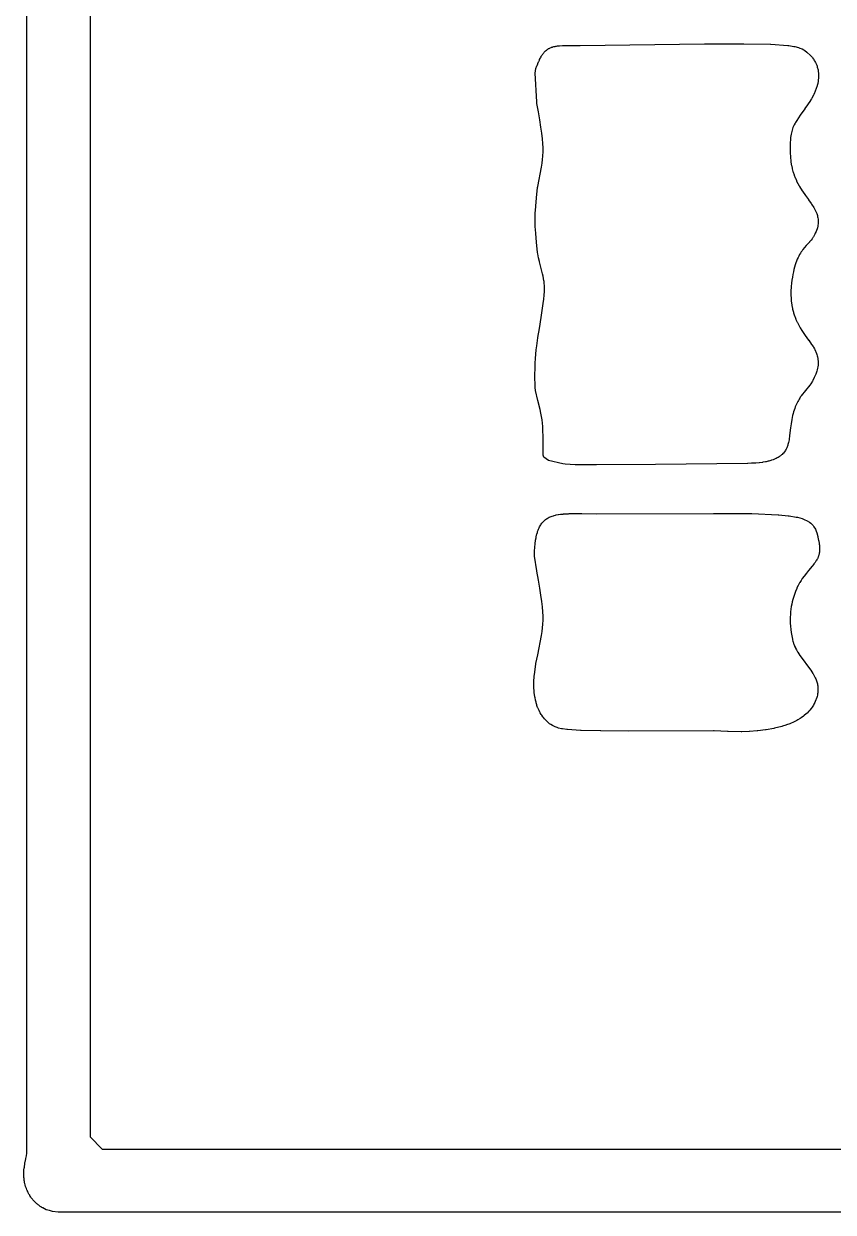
# Model space of a CAD drawing. Header units: millimetres. Extents: x 73.6 to 173.5, y -158 to -94.8.
# Drawn here: x 144.472 to 146.829, y -141.134 to -137.674 of the extents above; entities that cross this region are included whole.
import ezdxf

# ---------------------------------------------------------------- set-up
doc = ezdxf.new("R2010")
doc.units = ezdxf.units.MM
doc.layers.add('F.Mask', color=201, linetype='CONTINUOUS', true_color=0xd864ff)

msp = doc.modelspace()

# ---------------------------------------------------------------- linework, layer by layer
at = {"layer": 'F.Mask', "linetype": 'CONTINUOUS'}
for p, q in [((144.481225, -140.962621), (144.481225, -135.522169)), ((144.665231, -135.522169), (144.665231, -140.915271)), ((145.998186, -137.748174), (146.00054, -137.746727)), ((146.00054, -137.746727), (146.001588, -137.746138)), ((146.001588, -137.746138), (146.004064, -137.744874)), ((146.004064, -137.744874), (146.005239, -137.744332)), ((146.005239, -137.744332), (146.007704, -137.743305)), ((146.007704, -137.743305), (146.009157, -137.742764)), ((146.009157, -137.742764), (146.011337, -137.742032)), ((146.011337, -137.742032), (146.013105, -137.7415)), ((146.013105, -137.7415), (146.015239, -137.740933)), ((146.015239, -137.740933), (146.017419, -137.740426)), ((146.017419, -137.740426), (146.019135, -137.740073)), ((146.019135, -137.740073), (146.021812, -137.739594)), ((146.021812, -137.739594), (146.02323, -137.739371)), ((146.02323, -137.739371), (146.026349, -137.738947)), ((146.026349, -137.738947), (146.027591, -137.738802)), ((146.027591, -137.738802), (146.030861, -137.738481)), ((146.030861, -137.738481), (146.032379, -137.738364)), ((146.032379, -137.738364), (146.040862, -137.737898)), ((146.040862, -137.737898), (146.042064, -137.737853)), ((146.042064, -137.737853), (146.052122, -137.737658)), ((146.052122, -137.737658), (146.052578, -137.737653)), ((146.052578, -137.737653), (146.064289, -137.73762)), ((146.064289, -137.73762), (146.0921, -137.737527)), ((146.0921, -137.737527), (146.45452, -137.733051)), ((146.45452, -137.733051), (146.454521, -137.733052)), ((146.454521, -137.733052), (146.45492, -137.733048)), ((146.45492, -137.733048), (146.568089, -137.73263)), ((146.568089, -137.73263), (146.568693, -137.732635)), ((146.568693, -137.732635), (146.646119, -137.733993)), ((146.646119, -137.733993), (146.647927, -137.734073)), ((146.647927, -137.734073), (146.696742, -137.737536)), ((146.696742, -137.737536), (146.699774, -137.737884)), ((146.699774, -137.737884), (146.714487, -137.740223)), ((146.714487, -137.740223), (146.717837, -137.740925)), ((146.717837, -137.740925), (146.727814, -137.743533)), ((146.727814, -137.743533), (146.732396, -137.745075)), ((146.732396, -137.745075), (146.738444, -137.747586)), ((145.971555, -137.784112), (145.973501, -137.77984)), ((145.973501, -137.77984), (145.974048, -137.778697)), ((145.974048, -137.778697), (145.975913, -137.774974)), ((145.975913, -137.774974), (145.976583, -137.773703)), ((145.976583, -137.773703), (145.978316, -137.770567)), ((145.978316, -137.770567), (145.979202, -137.769055)), ((145.979202, -137.769055), (145.980867, -137.766372)), ((145.980867, -137.766372), (145.981865, -137.764853)), ((145.981865, -137.764853), (145.983364, -137.7627)), ((145.983364, -137.7627), (145.984744, -137.760852)), ((145.984744, -137.760852), (145.986088, -137.759172)), ((145.986088, -137.759172), (145.987602, -137.757404)), ((145.987602, -137.757404), (145.98888, -137.75601)), ((145.98888, -137.75601), (145.990659, -137.754207)), ((145.990659, -137.754207), (145.991735, -137.753193)), ((145.991735, -137.753193), (145.993887, -137.751323)), ((145.993887, -137.751323), (145.994822, -137.750576)), ((145.994822, -137.750576), (145.99721, -137.748827)), ((145.99721, -137.748827), (145.998186, -137.748174)), ((146.738444, -137.747586), (146.743623, -137.750262)), ((146.743623, -137.750262), (146.747033, -137.752402)), ((146.747033, -137.752402), (146.752612, -137.756746)), ((146.752612, -137.756746), (146.762799, -137.766487)), ((146.762799, -137.766487), (146.765245, -137.769075)), ((146.765245, -137.769075), (146.767578, -137.771809)), ((146.767578, -137.771809), (146.769188, -137.773838)), ((146.769188, -137.773838), (146.77145, -137.776912)), ((146.77145, -137.776912), (146.772832, -137.778934)), ((146.772832, -137.778934), (146.774798, -137.782042)), ((145.961691, -137.818045), (145.963614, -137.804797)), ((145.963614, -137.804797), (145.966308, -137.797138)), ((145.966308, -137.797138), (145.96671, -137.796051)), ((145.96671, -137.796051), (145.968767, -137.790771)), ((145.968767, -137.790771), (145.969093, -137.789963)), ((145.969093, -137.789963), (145.971105, -137.785145)), ((145.971105, -137.785145), (145.971555, -137.784112)), ((146.774798, -137.782042), (146.776052, -137.784192)), ((146.776052, -137.784192), (146.777678, -137.787226)), ((146.777678, -137.787226), (146.778794, -137.789503)), ((146.778794, -137.789503), (146.780146, -137.792533)), ((146.780146, -137.792533), (146.781048, -137.79476)), ((146.781048, -137.79476), (146.782146, -137.797775)), ((146.782146, -137.797775), (146.782928, -137.800189)), ((146.782928, -137.800189), (146.783789, -137.803214)), ((146.783789, -137.803214), (146.784319, -137.805326)), ((146.784319, -137.805326), (146.785, -137.808452)), ((146.785, -137.808452), (146.785422, -137.810758)), ((146.785422, -137.810758), (146.785874, -137.813795)), ((146.785874, -137.813795), (146.786126, -137.815939)), ((146.786126, -137.815939), (146.786405, -137.819176)), ((145.965872, -137.901838), (145.961691, -137.818045)), ((146.783977, -137.848469), (146.78338, -137.851055)), ((146.785241, -137.841848), (146.783977, -137.848469)), ((146.785691, -137.838742), (146.785241, -137.841848)), ((146.786389, -137.83172), (146.785691, -137.838742)), ((146.78655, -137.829153), (146.786389, -137.83172)), ((146.786405, -137.819176), (146.786515, -137.821047)), ((146.786515, -137.821047), (146.786618, -137.824276)), ((146.786624, -137.826322), (146.78655, -137.829153)), ((146.786618, -137.824276), (146.786624, -137.826322)), ((146.771733, -137.88211), (146.76709, -137.890662)), ((146.772661, -137.880276), (146.771733, -137.88211)), ((146.775002, -137.875291), (146.772661, -137.880276)), ((146.775716, -137.873667), (146.775002, -137.875291)), ((146.778089, -137.867873), (146.775716, -137.873667)), ((146.778791, -137.866008), (146.778089, -137.867873)), ((146.78093, -137.859784), (146.778791, -137.866008)), ((146.781608, -137.857577), (146.78093, -137.859784)), ((146.78338, -137.851055), (146.781608, -137.857577)), ((145.966386, -137.906322), (145.965872, -137.901838)), ((145.970814, -137.93088), (145.966386, -137.906322)), ((146.754323, -137.910421), (146.746822, -137.921314)), ((146.754664, -137.909917), (146.754323, -137.910421)), ((146.762717, -137.897773), (146.754664, -137.909917)), ((146.763294, -137.896876), (146.762717, -137.897773)), ((146.76605, -137.892448), (146.763294, -137.896876)), ((146.76709, -137.890662), (146.76605, -137.892448)), ((145.974849, -137.954419), (145.970814, -137.93088)), ((145.978081, -137.97491), (145.974849, -137.954419)), ((146.727806, -137.948289), (146.722906, -137.955657)), ((146.733447, -137.940214), (146.727806, -137.948289)), ((146.746624, -137.921599), (146.733447, -137.940214)), ((146.746822, -137.921314), (146.746624, -137.921599)), ((145.9806, -137.992959), (145.978081, -137.97491)), ((146.708374, -137.987641), (146.707412, -137.991698)), ((146.709459, -137.98375), (146.708374, -137.987641)), ((146.710661, -137.980009), (146.709459, -137.98375)), ((146.711976, -137.976434), (146.710661, -137.980009)), ((146.713445, -137.972916), (146.711976, -137.976434)), ((146.714659, -137.970292), (146.713445, -137.972916)), ((146.715393, -137.968813), (146.714659, -137.970292)), ((146.718268, -137.963402), (146.715393, -137.968813)), ((146.719107, -137.961926), (146.718268, -137.963402)), ((146.722906, -137.955657), (146.719107, -137.961926)), ((145.982445, -138.008977), (145.9806, -137.992959)), ((145.983649, -138.023133), (145.982445, -138.008977)), ((145.984253, -138.035916), (145.983649, -138.023133)), ((146.704037, -138.022218), (146.703775, -138.035392)), ((146.704727, -138.010666), (146.704037, -138.022218)), ((146.705232, -138.005511), (146.704727, -138.010666)), ((146.705847, -138.000595), (146.705232, -138.005511)), ((146.706581, -137.996015), (146.705847, -138.000595)), ((146.707412, -137.991698), (146.706581, -137.996015)), ((145.983768, -138.05945), (145.983859, -138.058072)), ((145.983859, -138.058072), (145.984273, -138.048362)), ((145.9843, -138.046953), (145.984253, -138.035916)), ((145.984273, -138.048362), (145.9843, -138.046953)), ((146.703775, -138.035392), (146.703903, -138.050475)), ((146.703903, -138.050475), (146.704443, -138.061934)), ((145.968969, -138.147653), (145.979616, -138.091776)), ((145.979616, -138.091776), (145.981448, -138.080444)), ((145.981448, -138.080444), (145.982872, -138.069522)), ((145.982872, -138.069522), (145.983768, -138.05945)), ((146.704443, -138.061934), (146.704563, -138.063557)), ((146.704563, -138.063557), (146.705577, -138.073528)), ((146.705577, -138.073528), (146.705789, -138.075164)), ((146.705789, -138.075164), (146.707243, -138.084391)), ((146.707243, -138.084391), (146.707553, -138.086054)), ((146.707553, -138.086054), (146.709438, -138.094784)), ((146.709438, -138.094784), (146.709822, -138.096354)), ((146.709822, -138.096354), (146.712055, -138.10453)), ((146.712055, -138.10453), (146.712533, -138.10611)), ((146.712533, -138.10611), (146.715103, -138.113824)), ((146.715103, -138.113824), (146.715622, -138.115258)), ((146.715622, -138.115258), (146.718494, -138.122608)), ((146.718494, -138.122608), (146.719066, -138.123972)), ((146.719066, -138.123972), (146.72221, -138.130981)), ((145.965383, -138.180831), (145.96854, -138.150569)), ((145.96854, -138.150569), (145.968969, -138.147653)), ((146.72221, -138.130981), (146.722792, -138.132203)), ((146.722792, -138.132203), (146.726458, -138.139477)), ((146.726458, -138.139477), (146.730247, -138.146294)), ((146.730247, -138.146294), (146.731026, -138.147614)), ((146.731026, -138.147614), (146.739053, -138.160461)), ((146.739053, -138.160461), (146.73985, -138.161672)), ((146.73985, -138.161672), (146.748513, -138.174153)), ((145.963019, -138.205726), (145.965353, -138.181127)), ((145.965353, -138.181127), (145.965383, -138.180831)), ((146.748513, -138.174153), (146.757342, -138.186322)), ((146.757342, -138.186322), (146.757532, -138.186587)), ((146.757532, -138.186587), (146.765313, -138.197589)), ((145.961181, -138.235861), (145.961514, -138.227384)), ((145.961514, -138.227384), (145.961575, -138.22628)), ((145.961575, -138.22628), (145.962944, -138.206627)), ((145.962944, -138.206627), (145.963019, -138.205726)), ((146.765313, -138.197589), (146.766312, -138.199078)), ((146.766312, -138.199078), (146.77265, -138.209053)), ((146.77265, -138.209053), (146.773829, -138.21105)), ((146.773829, -138.21105), (146.776045, -138.215107)), ((146.776045, -138.215107), (146.776994, -138.216976)), ((146.776994, -138.216976), (146.778851, -138.220926)), ((146.778851, -138.220926), (146.77985, -138.223264)), ((146.77985, -138.223264), (146.781244, -138.226879)), ((146.781244, -138.226879), (146.78219, -138.229677)), ((146.78219, -138.229677), (146.78316, -138.232998)), ((145.961022, -138.245925), (145.961025, -138.244881)), ((145.961125, -138.254076), (145.961022, -138.245925)), ((145.961025, -138.244881), (145.961161, -138.236609)), ((145.961144, -138.254885), (145.961125, -138.254076)), ((145.961451, -138.263387), (145.961144, -138.254885)), ((145.961161, -138.236609), (145.961181, -138.235861)), ((145.96151, -138.264522), (145.961451, -138.263387)), ((145.962839, -138.28423), (145.96151, -138.264522)), ((146.784007, -138.263944), (146.783047, -138.268074)), ((146.78316, -138.232998), (146.78395, -138.236279)), ((146.78395, -138.236279), (146.784552, -138.239435)), ((146.784637, -138.260417), (146.784007, -138.263944)), ((146.784552, -138.239435), (146.785038, -138.242944)), ((146.7851, -138.256758), (146.784637, -138.260417)), ((146.785038, -138.242944), (146.785311, -138.246073)), ((146.785367, -138.253127), (146.7851, -138.256758)), ((146.785311, -138.246073), (146.785436, -138.249838)), ((146.785436, -138.249838), (146.785367, -138.253127)), ((145.962915, -138.285188), (145.962839, -138.28423)), ((145.965179, -138.30978), (145.962915, -138.285188)), ((146.767899, -138.300418), (146.765162, -138.303988)), ((146.769184, -138.298626), (146.767899, -138.300418)), ((146.770025, -138.297371), (146.769184, -138.298626)), ((146.770867, -138.296053), (146.770025, -138.297371)), ((146.77162, -138.294817), (146.770867, -138.296053)), ((146.772713, -138.292886), (146.77162, -138.294817)), ((146.775985, -138.286662), (146.772713, -138.292886)), ((146.777132, -138.284266), (146.775985, -138.286662)), ((146.779492, -138.278817), (146.777132, -138.284266)), ((146.780573, -138.275989), (146.779492, -138.278817)), ((146.782164, -138.271208), (146.780573, -138.275989)), ((146.783047, -138.268074), (146.782164, -138.271208)), ((145.96521, -138.310089), (145.965179, -138.30978)), ((145.968331, -138.340598), (145.96521, -138.310089)), ((146.741109, -138.331899), (146.738686, -138.335201)), ((146.746024, -138.32574), (146.741109, -138.331899)), ((146.750838, -138.320175), (146.746024, -138.32574)), ((146.755234, -138.315325), (146.750838, -138.320175)), ((146.755259, -138.315298), (146.755234, -138.315325)), ((146.759916, -138.310156), (146.755259, -138.315298)), ((146.760458, -138.309542), (146.759916, -138.310156)), ((146.763937, -138.305496), (146.760458, -138.309542)), ((146.765162, -138.303988), (146.763937, -138.305496)), ((145.968815, -138.343836), (145.968331, -138.340598)), ((145.971084, -138.355334), (145.968815, -138.343836)), ((145.971206, -138.355923), (145.971084, -138.355334)), ((145.973607, -138.366874), (145.971206, -138.355923)), ((145.973807, -138.367737), (145.973607, -138.366874)), ((145.978404, -138.386492), (145.973807, -138.367737)), ((146.722581, -138.365064), (146.720515, -138.37057)), ((146.724724, -138.359928), (146.722581, -138.365064)), ((146.726941, -138.355111), (146.724724, -138.359928)), ((146.729225, -138.350571), (146.726941, -138.355111)), ((146.731525, -138.346387), (146.729225, -138.350571)), ((146.733892, -138.342395), (146.731525, -138.346387)), ((146.736295, -138.338668), (146.733892, -138.342395)), ((146.738686, -138.335201), (146.736295, -138.338668)), ((145.978515, -138.386929), (145.978404, -138.386492)), ((145.982585, -138.40255), (145.978515, -138.386929)), ((145.984321, -138.409633), (145.982585, -138.40255)), ((146.711669, -138.404113), (146.71027, -138.412205)), ((146.713199, -138.396539), (146.711669, -138.404113)), ((146.714857, -138.389408), (146.713199, -138.396539)), ((146.716637, -138.382716), (146.714857, -138.389408)), ((146.718523, -138.376451), (146.716637, -138.382716)), ((146.720515, -138.37057), (146.718523, -138.376451)), ((145.98577, -138.416351), (145.984321, -138.409633)), ((145.986824, -138.42238), (145.98577, -138.416351)), ((145.987034, -138.423777), (145.986824, -138.42238)), ((145.987716, -138.429167), (145.987034, -138.423777)), ((145.987874, -138.430758), (145.987716, -138.429167)), ((145.988294, -138.436536), (145.987874, -138.430758)), ((145.988366, -138.438056), (145.988294, -138.436536)), ((145.988508, -138.444558), (145.988366, -138.438056)), ((146.707955, -138.42988), (146.707054, -138.439437)), ((146.709039, -138.420729), (146.707955, -138.42988)), ((146.71027, -138.412205), (146.709039, -138.420729)), ((145.986492, -138.475713), (145.987633, -138.464234)), ((145.987633, -138.464234), (145.988295, -138.454214)), ((145.988295, -138.454214), (145.988506, -138.445979)), ((145.988506, -138.445979), (145.988508, -138.444558)), ((146.706285, -138.453385), (146.70624, -138.455124)), ((146.70624, -138.455124), (146.706275, -138.467223)), ((146.706275, -138.467223), (146.706333, -138.469005)), ((146.707054, -138.439437), (146.706285, -138.453385)), ((146.706333, -138.469005), (146.707028, -138.480144)), ((145.978881, -138.529634), (145.984853, -138.488687)), ((145.984853, -138.488687), (145.986492, -138.475713)), ((146.707028, -138.480144), (146.707204, -138.482014)), ((146.707204, -138.482014), (146.708489, -138.492248)), ((146.708489, -138.492248), (146.708785, -138.494123)), ((146.708785, -138.494123), (146.710598, -138.503644)), ((146.710598, -138.503644), (146.711007, -138.505477)), ((146.711007, -138.505477), (146.713271, -138.514317)), ((145.973667, -138.561986), (145.978881, -138.529634)), ((146.713271, -138.514317), (146.713788, -138.516103)), ((146.713788, -138.516103), (146.716459, -138.524364)), ((146.716459, -138.524364), (146.717059, -138.526048)), ((146.717059, -138.526048), (146.720114, -138.533871)), ((146.720114, -138.533871), (146.720737, -138.535349)), ((146.720737, -138.535349), (146.724105, -138.542774)), ((145.969355, -138.588032), (145.973667, -138.561986)), ((146.724105, -138.542774), (146.724791, -138.544188)), ((146.724791, -138.544188), (146.728777, -138.551878)), ((146.728777, -138.551878), (146.733365, -138.559842)), ((146.733365, -138.559842), (146.738131, -138.567454)), ((146.738131, -138.567454), (146.747966, -138.581795)), ((145.965729, -138.612443), (145.965843, -138.611604)), ((145.965843, -138.611604), (145.969264, -138.58861)), ((145.969264, -138.58861), (145.969355, -138.588032)), ((146.747966, -138.581795), (146.757549, -138.595067)), ((146.757549, -138.595067), (146.757868, -138.595516)), ((146.757868, -138.595516), (146.766413, -138.607795)), ((146.766413, -138.607795), (146.767243, -138.609045)), ((146.767243, -138.609045), (146.770598, -138.614339)), ((145.962207, -138.648373), (145.963118, -138.636277)), ((145.963118, -138.636277), (145.963188, -138.635465)), ((145.963188, -138.635465), (145.9643, -138.624179)), ((145.9643, -138.624179), (145.964394, -138.623333)), ((145.964394, -138.623333), (145.965729, -138.612443)), ((146.770598, -138.614339), (146.771424, -138.615712)), ((146.771424, -138.615712), (146.774311, -138.620776)), ((146.774311, -138.620776), (146.77528, -138.622599)), ((146.77528, -138.622599), (146.777609, -138.627307)), ((146.777609, -138.627307), (146.778686, -138.62971)), ((146.778686, -138.62971), (146.780431, -138.634035)), ((146.780431, -138.634035), (146.781474, -138.636991)), ((146.781474, -138.636991), (146.78271, -138.641056)), ((146.78271, -138.641056), (146.783566, -138.644475)), ((146.783566, -138.644475), (146.784359, -138.648485)), ((145.960749, -138.695189), (145.960969, -138.678424)), ((145.960969, -138.678424), (145.960981, -138.677924)), ((145.960981, -138.677924), (145.961434, -138.663083)), ((145.961434, -138.663083), (145.961464, -138.66235)), ((145.961464, -138.66235), (145.962157, -138.64916)), ((145.962157, -138.64916), (145.962207, -138.648373)), ((146.783739, -138.676628), (146.782414, -138.682288)), ((146.784364, -138.673196), (146.783739, -138.676628)), ((146.784359, -138.648485), (146.784883, -138.652139)), ((146.785009, -138.668267), (146.784364, -138.673196)), ((146.784883, -138.652139), (146.785251, -138.656236)), ((146.785296, -138.664444), (146.785009, -138.668267)), ((146.785251, -138.656236), (146.785384, -138.660066)), ((146.785384, -138.660066), (146.785296, -138.664444)), ((145.960746, -138.695974), (145.960749, -138.695189)), ((145.961026, -138.733551), (145.960746, -138.695974)), ((146.768598, -138.714582), (146.763605, -138.722857)), ((146.769686, -138.712644), (146.768598, -138.714582)), ((146.774018, -138.704318), (146.769686, -138.712644)), ((146.77511, -138.702021), (146.774018, -138.704318)), ((146.778303, -138.694623), (146.77511, -138.702021)), ((146.779337, -138.691924), (146.778303, -138.694623)), ((146.781508, -138.685473), (146.779337, -138.691924)), ((146.782414, -138.682288), (146.781508, -138.685473)), ((145.962084, -138.741827), (145.961026, -138.733551)), ((145.969481, -138.771172), (145.962084, -138.741827)), ((146.760968, -138.72664), (146.73606, -138.757781)), ((146.763605, -138.722857), (146.760968, -138.72664)), ((145.975545, -138.797016), (145.969481, -138.771172)), ((146.722309, -138.781719), (146.720542, -138.785736)), ((146.724128, -138.777834), (146.722309, -138.781719)), ((146.725962, -138.774214), (146.724128, -138.777834)), ((146.727827, -138.770749), (146.725962, -138.774214)), ((146.729695, -138.767484), (146.727827, -138.770749)), ((146.731611, -138.764334), (146.729695, -138.767484)), ((146.733466, -138.761452), (146.731611, -138.764334)), ((146.734602, -138.759765), (146.733466, -138.761452)), ((146.73606, -138.757781), (146.734602, -138.759765)), ((145.977851, -138.808015), (145.975545, -138.797016)), ((145.979723, -138.818142), (145.977851, -138.808015)), ((145.981224, -138.827694), (145.979723, -138.818142)), ((146.711005, -138.814953), (146.709652, -138.820724)), ((146.712439, -138.809432), (146.711005, -138.814953)), ((146.713936, -138.804229), (146.712439, -138.809432)), ((146.715503, -138.799226), (146.713936, -138.804229)), ((146.717134, -138.794508), (146.715503, -138.799226)), ((146.718813, -138.790012), (146.717134, -138.794508)), ((146.720542, -138.785736), (146.718813, -138.790012)), ((145.982377, -138.837008), (145.981224, -138.827694)), ((145.98324, -138.84636), (145.982377, -138.837008)), ((145.983856, -138.856059), (145.98324, -138.84636)), ((146.7048, -138.850949), (146.702386, -138.873223)), ((146.706319, -138.838989), (146.7048, -138.850949)), ((146.708394, -138.82673), (146.706319, -138.838989)), ((146.709652, -138.820724), (146.708394, -138.82673)), ((145.984493, -138.877765), (145.983856, -138.856059)), ((145.984522, -138.930189), (145.984493, -138.877765)), ((146.700566, -138.885746), (146.698912, -138.893816)), ((146.700934, -138.883616), (146.700566, -138.885746)), ((146.702249, -138.87433), (146.700934, -138.883616)), ((146.702386, -138.873223), (146.702249, -138.87433)), ((146.686238, -138.921785), (146.684145, -138.924307)), ((146.687496, -138.920115), (146.686238, -138.921785)), ((146.68925, -138.917561), (146.687496, -138.920115)), ((146.690411, -138.915696), (146.68925, -138.917561)), ((146.69187, -138.913119), (146.690411, -138.915696)), ((146.692951, -138.911006), (146.69187, -138.913119)), ((146.694054, -138.908634), (146.692951, -138.911006)), ((146.695095, -138.906155), (146.694054, -138.908634)), ((146.695955, -138.903893), (146.695095, -138.906155)), ((146.696905, -138.901108), (146.695955, -138.903893)), ((146.697498, -138.899198), (146.696905, -138.901108)), ((146.698322, -138.896251), (146.697498, -138.899198)), ((146.698912, -138.893816), (146.698322, -138.896251)), ((145.986264, -138.936291), (145.984522, -138.930189)), ((146.000009, -138.946153), (145.986264, -138.936291)), ((146.041874, -138.955943), (146.000009, -138.946153)), ((146.048319, -138.956829), (146.041874, -138.955943)), ((146.077403, -138.958087), (146.048319, -138.956829)), ((146.311241, -138.957672), (146.139876, -138.958604)), ((146.3117, -138.957668), (146.311241, -138.957672)), ((146.579681, -138.954293), (146.3117, -138.957668)), ((146.580253, -138.95428), (146.579681, -138.954293)), ((146.591622, -138.953948), (146.580253, -138.95428)), ((146.592695, -138.953902), (146.591622, -138.953948)), ((146.602945, -138.953316), (146.592695, -138.953902)), ((146.604121, -138.953229), (146.602945, -138.953316)), ((146.613385, -138.952384), (146.604121, -138.953229)), ((146.614679, -138.952243), (146.613385, -138.952384)), ((146.623051, -138.951173), (146.614679, -138.952243)), ((146.624503, -138.950956), (146.623051, -138.951173)), ((146.631913, -138.949688), (146.624503, -138.950956)), ((146.633569, -138.949364), (146.631913, -138.949688)), ((146.640072, -138.947932), (146.633569, -138.949364)), ((146.641911, -138.947475), (146.640072, -138.947932)), ((146.647562, -138.945909), (146.641911, -138.947475)), ((146.649609, -138.945272), (146.647562, -138.945909)), ((146.6544, -138.94362), (146.649609, -138.945272)), ((146.656611, -138.942774), (146.6544, -138.94362)), ((146.660621, -138.941082), (146.656611, -138.942774)), ((146.663044, -138.939949), (146.660621, -138.941082)), ((146.66634, -138.938251), (146.663044, -138.939949)), ((146.668781, -138.936867), (146.66634, -138.938251)), ((146.67144, -138.935215), (146.668781, -138.936867)), ((146.674028, -138.933442), (146.67144, -138.935215)), ((146.67615, -138.931844), (146.674028, -138.933442)), ((146.678637, -138.929789), (146.67615, -138.931844)), ((146.680338, -138.928246), (146.678637, -138.929789)), ((146.682706, -138.925885), (146.680338, -138.928246)), ((146.684145, -138.924307), (146.682706, -138.925885)), ((146.078622, -138.958119), (146.077403, -138.958087)), ((146.139365, -138.958604), (146.078622, -138.958119)), ((146.139876, -138.958604), (146.139365, -138.958604)), ((145.977359, -139.133379), (145.979043, -139.130876)), ((145.979043, -139.130876), (145.981128, -139.12809)), ((145.981128, -139.12809), (145.982844, -139.126022)), ((145.982844, -139.126022), (145.985267, -139.12339)), ((145.985267, -139.12339), (145.987031, -139.121661)), ((145.987031, -139.121661), (145.989711, -139.119291)), ((145.989711, -139.119291), (145.991621, -139.11777)), ((145.991621, -139.11777), (145.994512, -139.115698)), ((145.994512, -139.115698), (145.996684, -139.114303)), ((145.996684, -139.114303), (145.99959, -139.112627)), ((145.99959, -139.112627), (146.002197, -139.111285)), ((146.002197, -139.111285), (146.0049, -139.110037)), ((146.0049, -139.110037), (146.008042, -139.108746)), ((146.008042, -139.108746), (146.010576, -139.107817)), ((146.010576, -139.107817), (146.014272, -139.106621)), ((146.014272, -139.106621), (146.016554, -139.105967)), ((146.016554, -139.105967), (146.020884, -139.104882)), ((146.020884, -139.104882), (146.02282, -139.104455)), ((146.02282, -139.104455), (146.027798, -139.103502)), ((146.027798, -139.103502), (146.029472, -139.103223)), ((146.029472, -139.103223), (146.035143, -139.102416)), ((146.035143, -139.102416), (146.036433, -139.102258)), ((146.036433, -139.102258), (146.042584, -139.101624)), ((146.042584, -139.101624), (146.044136, -139.101499)), ((146.044136, -139.101499), (146.058758, -139.10066)), ((146.058758, -139.10066), (146.060189, -139.100606)), ((146.060189, -139.100606), (146.076983, -139.100309)), ((146.076983, -139.100309), (146.077584, -139.100304)), ((146.077584, -139.100304), (146.096582, -139.100348)), ((146.096582, -139.100348), (146.096766, -139.100349)), ((146.096766, -139.100349), (146.096766, -139.10035)), ((146.096766, -139.10035), (146.141065, -139.10066)), ((146.141065, -139.10066), (146.480889, -139.099786)), ((146.480889, -139.099786), (146.481367, -139.099788)), ((146.481367, -139.099788), (146.481367, -139.099787)), ((146.481367, -139.099787), (146.59097, -139.100571)), ((146.59097, -139.100571), (146.592161, -139.100599)), ((146.592161, -139.100599), (146.669215, -139.103729)), ((146.669215, -139.103729), (146.671229, -139.103869)), ((146.671229, -139.103869), (146.698326, -139.106537)), ((146.698326, -139.106537), (146.700723, -139.106856)), ((146.700723, -139.106856), (146.721334, -139.110319)), ((146.721334, -139.110319), (146.724993, -139.111138)), ((146.724993, -139.111138), (146.739195, -139.115134)), ((146.739195, -139.115134), (146.744527, -139.117114)), ((146.744527, -139.117114), (146.752963, -139.121053)), ((146.752963, -139.121053), (146.759708, -139.125194)), ((146.759708, -139.125194), (146.764042, -139.128588)), ((146.764042, -139.128588), (146.770398, -139.135064)), ((145.964223, -139.168722), (145.96562, -139.162446)), ((145.96562, -139.162446), (145.966114, -139.160492)), ((145.966114, -139.160492), (145.967665, -139.155002)), ((145.967665, -139.155002), (145.96836, -139.152821)), ((145.96836, -139.152821), (145.970006, -139.14818)), ((145.970006, -139.14818), (145.970983, -139.145726)), ((145.970983, -139.145726), (145.972689, -139.141874)), ((145.972689, -139.141874), (145.973961, -139.139294)), ((145.973961, -139.139294), (145.975676, -139.13615)), ((145.975676, -139.13615), (145.977359, -139.133379)), ((146.770398, -139.135064), (146.773155, -139.138728)), ((146.773155, -139.138728), (146.777194, -139.145609)), ((146.777194, -139.145609), (146.779863, -139.151646)), ((146.779863, -139.151646), (146.781662, -139.156752)), ((146.781662, -139.156752), (146.784346, -139.166781)), ((145.959694, -139.20877), (145.960307, -139.198813)), ((145.960307, -139.198813), (145.960396, -139.197667)), ((145.960396, -139.197667), (145.961229, -139.188628)), ((145.961229, -139.188628), (145.961368, -139.187372)), ((145.961368, -139.187372), (145.962422, -139.179197)), ((145.962422, -139.179197), (145.962635, -139.177773)), ((145.962635, -139.177773), (145.963871, -139.170512)), ((145.963871, -139.170512), (145.964223, -139.168722)), ((146.784346, -139.166781), (146.784871, -139.169047)), ((146.784871, -139.169047), (146.786712, -139.178379)), ((146.786712, -139.178379), (146.78695, -139.17973)), ((146.78695, -139.17973), (146.788258, -139.188097)), ((146.788258, -139.188097), (146.788443, -139.189452)), ((146.788443, -139.189452), (146.788829, -139.192724)), ((146.788829, -139.192724), (146.788941, -139.193834)), ((146.788941, -139.193834), (146.789204, -139.196899)), ((146.789204, -139.196899), (146.789291, -139.198202)), ((146.789291, -139.198202), (146.789419, -139.200843)), ((145.959341, -139.218224), (145.959653, -139.209601)), ((145.959692, -139.224588), (145.959341, -139.218224)), ((145.959653, -139.209601), (145.959694, -139.20877)), ((145.965943, -139.26695), (145.959692, -139.224588)), ((146.781763, -139.234392), (146.781074, -139.23556)), ((146.782598, -139.232899), (146.781763, -139.234392)), ((146.783222, -139.231714), (146.782598, -139.232899)), ((146.784039, -139.230058), (146.783222, -139.231714)), ((146.784602, -139.228838), (146.784039, -139.230058)), ((146.785289, -139.227245), (146.784602, -139.228838)), ((146.785709, -139.226195), (146.785289, -139.227245)), ((146.786469, -139.224118), (146.785709, -139.226195)), ((146.786778, -139.223181), (146.786469, -139.224118)), ((146.787385, -139.221136), (146.786778, -139.223181)), ((146.787672, -139.220044), (146.787385, -139.221136)), ((146.788131, -139.21808), (146.787672, -139.220044)), ((146.788369, -139.216901), (146.788131, -139.21808)), ((146.788728, -139.214802), (146.788369, -139.216901)), ((146.788923, -139.213408), (146.788728, -139.214802)), ((146.78913, -139.211579), (146.788923, -139.213408)), ((146.789279, -139.209873), (146.78913, -139.211579)), ((146.789385, -139.208166), (146.789279, -139.209873)), ((146.789458, -139.206177), (146.789385, -139.208166)), ((146.789419, -139.200843), (146.789459, -139.202271)), ((146.78948, -139.204577), (146.789458, -139.206177)), ((146.789459, -139.202271), (146.78948, -139.204577)), ((145.966125, -139.268058), (145.965943, -139.26695)), ((145.970816, -139.294075), (145.966125, -139.268058)), ((146.757238, -139.266178), (146.751002, -139.273917)), ((146.768118, -139.253068), (146.757238, -139.266178)), ((146.768174, -139.252998), (146.768118, -139.253068)), ((146.772471, -139.247691), (146.768174, -139.252998)), ((146.773143, -139.246831), (146.772471, -139.247691)), ((146.776389, -139.242532), (146.773143, -139.246831)), ((146.777476, -139.241009), (146.776389, -139.242532)), ((146.779987, -139.237282), (146.777476, -139.241009)), ((146.781074, -139.23556), (146.779987, -139.237282)), ((145.97485, -139.317589), (145.970816, -139.294075)), ((146.731525, -139.301752), (146.728037, -139.308101)), ((146.7322, -139.300586), (146.731525, -139.301752)), ((146.735753, -139.294755), (146.7322, -139.300586)), ((146.739207, -139.28956), (146.735753, -139.294755)), ((146.744234, -139.282654), (146.739207, -139.28956)), ((146.751002, -139.273917), (146.744234, -139.282654)), ((145.97808, -139.338069), (145.97485, -139.317589)), ((145.98061, -139.35618), (145.97808, -139.338069)), ((146.715157, -139.338433), (146.713284, -139.344374)), ((146.717133, -139.332751), (146.715157, -139.338433)), ((146.719154, -139.327417), (146.717133, -139.332751)), ((146.723103, -139.318196), (146.719154, -139.327417)), ((146.723734, -139.316818), (146.723103, -139.318196)), ((146.727384, -139.30936), (146.723734, -139.316818)), ((146.728037, -139.308101), (146.727384, -139.30936)), ((145.982453, -139.37209), (145.98061, -139.35618)), ((145.983661, -139.386306), (145.982453, -139.37209)), ((146.707155, -139.370975), (146.706056, -139.378319)), ((146.70844, -139.363891), (146.707155, -139.370975)), ((146.709906, -139.357122), (146.70844, -139.363891)), ((146.711515, -139.350616), (146.709906, -139.357122)), ((146.713284, -139.344374), (146.711515, -139.350616)), ((145.98427, -139.399099), (145.983661, -139.386306)), ((145.984311, -139.410145), (145.98427, -139.399099)), ((146.704175, -139.401994), (146.704083, -139.410421)), ((146.70455, -139.393808), (146.704175, -139.401994)), ((146.705188, -139.385942), (146.70455, -139.393808)), ((146.706056, -139.378319), (146.705188, -139.385942)), ((145.981458, -139.44362), (145.982874, -139.432709)), ((145.982874, -139.432709), (145.983776, -139.422612)), ((145.983776, -139.422612), (145.983867, -139.421234)), ((145.983867, -139.421234), (145.984284, -139.411548)), ((145.984284, -139.411548), (145.984311, -139.410145)), ((146.704083, -139.410421), (146.704285, -139.419157)), ((146.704285, -139.419157), (146.704804, -139.428114)), ((146.704804, -139.428114), (146.70569, -139.437395)), ((146.70569, -139.437395), (146.706919, -139.446894)), ((145.968697, -139.512015), (145.97962, -139.454925)), ((145.97962, -139.454925), (145.981458, -139.44362)), ((146.706919, -139.446894), (146.708535, -139.456712)), ((146.708535, -139.456712), (146.710396, -139.465967)), ((146.710396, -139.465967), (146.710727, -139.467425)), ((146.710727, -139.467425), (146.711978, -139.47236)), ((146.711978, -139.47236), (146.712503, -139.474185)), ((146.712503, -139.474185), (146.71398, -139.478772)), ((146.71398, -139.478772), (146.714574, -139.480444)), ((146.714574, -139.480444), (146.716347, -139.485007)), ((146.716347, -139.485007), (146.716965, -139.486479)), ((146.716965, -139.486479), (146.719014, -139.491019)), ((146.719014, -139.491019), (146.719675, -139.49239)), ((146.719675, -139.49239), (146.722308, -139.497515)), ((146.722308, -139.497515), (146.725116, -139.502443)), ((146.725116, -139.502443), (146.725929, -139.503787)), ((146.725929, -139.503787), (146.732017, -139.513281)), ((145.960107, -139.560751), (145.963402, -139.538945)), ((145.963402, -139.538945), (145.963684, -139.537324)), ((145.963684, -139.537324), (145.968697, -139.512015)), ((146.732017, -139.513281), (146.73319, -139.514979)), ((146.73319, -139.514979), (146.762931, -139.555008)), ((145.957859, -139.588705), (145.958574, -139.575975)), ((145.958574, -139.575975), (145.958693, -139.574451)), ((145.958693, -139.574451), (145.959884, -139.56252)), ((145.959884, -139.56252), (145.960107, -139.560751)), ((146.762931, -139.555008), (146.764096, -139.556676)), ((146.764096, -139.556676), (146.769884, -139.565503)), ((146.769884, -139.565503), (146.770933, -139.567205)), ((146.770933, -139.567205), (146.773135, -139.571017)), ((146.773135, -139.571017), (146.773964, -139.572534)), ((146.773964, -139.572534), (146.775962, -139.576419)), ((146.775962, -139.576419), (146.776806, -139.578181)), ((146.776806, -139.578181), (146.77844, -139.581851)), ((145.957744, -139.60344), (145.957806, -139.590464)), ((145.957801, -139.605626), (145.957744, -139.60344)), ((145.958538, -139.618575), (145.957801, -139.605626)), ((145.957806, -139.590464), (145.957859, -139.588705)), ((146.77844, -139.581851), (146.779314, -139.584)), ((146.779314, -139.584), (146.78061, -139.58751)), ((146.78061, -139.58751), (146.78141, -139.589944)), ((146.78141, -139.589944), (146.782379, -139.593299)), ((146.782379, -139.593299), (146.783054, -139.596038)), ((146.783054, -139.596038), (146.783729, -139.599347)), ((146.783729, -139.599347), (146.784193, -139.602231)), ((146.784193, -139.602231), (146.78458, -139.605514)), ((146.78458, -139.605514), (146.784811, -139.608702)), ((146.784843, -139.615162), (146.784619, -139.618722)), ((146.784811, -139.608702), (146.784899, -139.612018)), ((146.784899, -139.612018), (146.784843, -139.615162)), ((145.958774, -139.621115), (145.958538, -139.618575)), ((145.960453, -139.634071), (145.958774, -139.621115)), ((145.960824, -139.636349), (145.960453, -139.634071)), ((145.961962, -139.642148), (145.960824, -139.636349)), ((145.962309, -139.643724), (145.961962, -139.642148)), ((145.963761, -139.649668), (145.962309, -139.643724)), ((145.964221, -139.651366), (145.963761, -139.649668)), ((146.776679, -139.647825), (146.775608, -139.650146)), ((146.778821, -139.642702), (146.776679, -139.647825)), ((146.779731, -139.640278), (146.778821, -139.642702)), ((146.781294, -139.635592), (146.779731, -139.640278)), ((146.782089, -139.63283), (146.781294, -139.635592)), ((146.783108, -139.628657), (146.782089, -139.63283)), ((146.783707, -139.625625), (146.783108, -139.628657)), ((146.784289, -139.621794), (146.783707, -139.625625)), ((146.784619, -139.618722), (146.784289, -139.621794)), ((145.965935, -139.657105), (145.964221, -139.651366)), ((145.966557, -139.658994), (145.965935, -139.657105)), ((145.968537, -139.66447), (145.966557, -139.658994)), ((145.96928, -139.666349), (145.968537, -139.66447)), ((145.97155, -139.671628), (145.96928, -139.666349)), ((145.972508, -139.673671), (145.97155, -139.671628)), ((145.975026, -139.678614), (145.972508, -139.673671)), ((145.9762, -139.680732), (145.975026, -139.678614)), ((145.979005, -139.685398), (145.9762, -139.680732)), ((146.750823, -139.683488), (146.74481, -139.688576)), ((146.753256, -139.681222), (146.750823, -139.683488)), ((146.758454, -139.675894), (146.753256, -139.681222)), ((146.760854, -139.673162), (146.758454, -139.675894)), ((146.76527, -139.667576), (146.760854, -139.673162)), ((146.767521, -139.664375), (146.76527, -139.667576)), ((146.771431, -139.658098), (146.767521, -139.664375)), ((146.772954, -139.655391), (146.771431, -139.658098)), ((146.775608, -139.650146), (146.772954, -139.655391)), ((145.980399, -139.687538), (145.979005, -139.685398)), ((145.983486, -139.691922), (145.980399, -139.687538)), ((145.985126, -139.694071), (145.983486, -139.691922)), ((145.988502, -139.698159), (145.985126, -139.694071)), ((145.990396, -139.700272), (145.988502, -139.698159)), ((145.994161, -139.704147), (145.990396, -139.700272)), ((145.99612, -139.706013), (145.994161, -139.704147)), ((146.000527, -139.709901), (145.99612, -139.706013)), ((146.003413, -139.712187), (146.000527, -139.709901)), ((146.007241, -139.714901), (146.003413, -139.712187)), ((146.011391, -139.717429), (146.007241, -139.714901)), ((146.015558, -139.719586), (146.011391, -139.717429)), ((146.691704, -139.716173), (146.682003, -139.71925)), ((146.693334, -139.715612), (146.691704, -139.716173)), ((146.70286, -139.712075), (146.693334, -139.715612)), ((146.704549, -139.711396), (146.70286, -139.712075)), ((146.713498, -139.707521), (146.704549, -139.711396)), ((146.715472, -139.706592), (146.713498, -139.707521)), ((146.723756, -139.702373), (146.715472, -139.706592)), ((146.725811, -139.701236), (146.723756, -139.702373)), ((146.733396, -139.696697), (146.725811, -139.701236)), ((146.735637, -139.695236), (146.733396, -139.696697)), ((146.742439, -139.690414), (146.735637, -139.695236)), ((146.74481, -139.688576), (146.742439, -139.690414)), ((146.019873, -139.721462), (146.015558, -139.719586)), ((146.025751, -139.723559), (146.019873, -139.721462)), ((146.029558, -139.724677), (146.025751, -139.723559)), ((146.038265, -139.726705), (146.029558, -139.724677)), ((146.041086, -139.727242), (146.038265, -139.726705)), ((146.053026, -139.729005), (146.041086, -139.727242)), ((146.055725, -139.729298), (146.053026, -139.729005)), ((146.093195, -139.731911), (146.055725, -139.729298)), ((146.094857, -139.731986), (146.093195, -139.731911)), ((146.15159, -139.733188), (146.094857, -139.731986)), ((146.15209, -139.733194), (146.15159, -139.733188)), ((146.232472, -139.733407), (146.15209, -139.733194)), ((146.232494, -139.733407), (146.232472, -139.733407)), ((146.480923, -139.73294), (146.232494, -139.733407)), ((146.482645, -139.732987), (146.480923, -139.73294)), ((146.521689, -139.735156), (146.482645, -139.732987)), ((146.523371, -139.735208), (146.521689, -139.735156)), ((146.561344, -139.735455), (146.523371, -139.735208)), ((146.562892, -139.735431), (146.561344, -139.735455)), ((146.584161, -139.734631), (146.562892, -139.735431)), ((146.585459, -139.734557), (146.584161, -139.734631)), ((146.607755, -139.732872), (146.585459, -139.734557)), ((146.609303, -139.732719), (146.607755, -139.732872)), ((146.631918, -139.729973), (146.609303, -139.732719)), ((146.633803, -139.729691), (146.631918, -139.729973)), ((146.656036, -139.725728), (146.633803, -139.729691)), ((146.658352, -139.725232), (146.656036, -139.725728)), ((146.6799, -139.719845), (146.658352, -139.725232)), ((146.682003, -139.71925), (146.6799, -139.719845)), ((144.665231, -140.915271), (144.700378, -140.950418)), ((144.48037, -140.969744), (144.481225, -140.962621)), ((144.700378, -140.950418), (172.737396, -140.950418)), ((144.473795, -141.000322), (144.474631, -140.995285)), ((144.474631, -140.995285), (144.475133, -140.993415)), ((144.475133, -140.993415), (144.475343, -140.991495)), ((144.475343, -140.991495), (144.476429, -140.986312)), ((144.476429, -140.986312), (144.476765, -140.985241)), ((144.476765, -140.985241), (144.476914, -140.984131)), ((144.476914, -140.984131), (144.47815, -140.978873)), ((144.47815, -140.978873), (144.47827, -140.978521)), ((144.47827, -140.978521), (144.478322, -140.978155)), ((144.478322, -140.978155), (144.479339, -140.973979)), ((144.479339, -140.973979), (144.48037, -140.969744)), ((144.471949, -141.023396), (144.472152, -141.021128)), ((144.471969, -141.025663), (144.471949, -141.023396)), ((144.472256, -141.028338), (144.471969, -141.025663)), ((144.472021, -141.018854), (144.472116, -141.016512)), ((144.472152, -141.021128), (144.472021, -141.018854)), ((144.472116, -141.016512), (144.472526, -141.01357)), ((144.472173, -141.031038), (144.472256, -141.028338)), ((144.472321, -141.033234), (144.472173, -141.031038)), ((144.472867, -141.036504), (144.472321, -141.033234)), ((144.472526, -141.01357), (144.472547, -141.010602)), ((144.472547, -141.010602), (144.473057, -141.005762)), ((144.473057, -141.005762), (144.473612, -141.003067)), ((144.473612, -141.003067), (144.473795, -141.000322)), ((144.473003, -141.039811), (144.472867, -141.036504)), ((144.473299, -141.041924), (144.473003, -141.039811)), ((144.47411, -141.045279), (144.473299, -141.041924)), ((144.47451, -141.048708), (144.47411, -141.045279)), ((144.474949, -141.050727), (144.47451, -141.048708)), ((144.476283, -141.054859), (144.474949, -141.050727)), ((144.47719, -141.059108), (144.476283, -141.054859)), ((144.47781, -141.061054), (144.47719, -141.059108)), ((144.478843, -141.063454), (144.47781, -141.061054)), ((144.478888, -141.063814), (144.478843, -141.063454)), ((144.479729, -141.065711), (144.478888, -141.063814)), ((144.480778, -141.069065), (144.479729, -141.065711)), ((144.481555, -141.070896), (144.480778, -141.069065)), ((144.483417, -141.074309), (144.481555, -141.070896)), ((144.483581, -141.074997), (144.483417, -141.074309)), ((144.484472, -141.076527), (144.483581, -141.074997)), ((144.484943, -141.077619), (144.484472, -141.076527)), ((144.485078, -141.077779), (144.484943, -141.077619)), ((144.486197, -141.080303), (144.485078, -141.077779)), ((144.487177, -141.082033), (144.486197, -141.080303)), ((144.489197, -141.084902), (144.487177, -141.082033)), ((144.489755, -141.085924), (144.489197, -141.084902)), ((144.489875, -141.08625), (144.489755, -141.085924)), ((144.490085, -141.086528), (144.489875, -141.08625)), ((144.490194, -141.086728), (144.490085, -141.086528)), ((144.490355, -141.086886), (144.490194, -141.086728)), ((144.491037, -141.08779), (144.490355, -141.086886)), ((144.492663, -141.09058), (144.491037, -141.08779)), ((144.493831, -141.092196), (144.492663, -141.09058)), ((144.496304, -141.094992), (144.493831, -141.092196)), ((144.497449, -141.096619), (144.496304, -141.094992)), ((144.497511, -141.09674), (144.497449, -141.096619)), ((144.498807, -141.098089), (144.497511, -141.09674)), ((144.500738, -141.100648), (144.498807, -141.098089)), ((144.502124, -141.102151), (144.500738, -141.100648)), ((144.50453, -141.104296), (144.502124, -141.102151)), ((144.505778, -141.105707), (144.50453, -141.104296)), ((144.505931, -141.105801), (144.505778, -141.105707)), ((144.505992, -141.105893), (144.505931, -141.105801)), ((144.507537, -141.107174), (144.505992, -141.105893)), ((144.510007, -141.109745), (144.507537, -141.107174)), ((144.51161, -141.111115), (144.510007, -141.109745)), ((144.514229, -141.112942), (144.51161, -141.111115)), ((144.515587, -141.114152), (144.514229, -141.112942)), ((144.516407, -141.114531), (144.515587, -141.114152)), ((144.519874, -141.117407), (144.516407, -141.114531)), ((144.521718, -141.118653), (144.519874, -141.117407)), ((144.522001, -141.118806), (144.521718, -141.118653)), ((144.522114, -141.118919), (144.522001, -141.118806)), ((144.522521, -141.119087), (144.522114, -141.118919)), ((144.524842, -141.120343), (144.522521, -141.119087)), ((144.526404, -141.121433), (144.524842, -141.120343)), ((144.527534, -141.1218), (144.526404, -141.121433)), ((144.53758, -141.127237), (144.527534, -141.1218)), ((144.546689, -141.129098), (144.53758, -141.127237)), ((144.555279, -141.132656), (144.546689, -141.129098)), ((144.572316, -141.134334), (144.555279, -141.132656)), ((144.572751, -141.134423), (144.572316, -141.134334)), ((144.572908, -141.134392), (144.572751, -141.134423)), ((144.573228, -141.134424), (144.572908, -141.134392)), ((144.576219, -141.134424), (144.573228, -141.134424)), ((172.73716, -141.134424), (144.576219, -141.134424))]:
    msp.add_line(p, q, dxfattribs=at)

doc.saveas('drawing.dxf')
